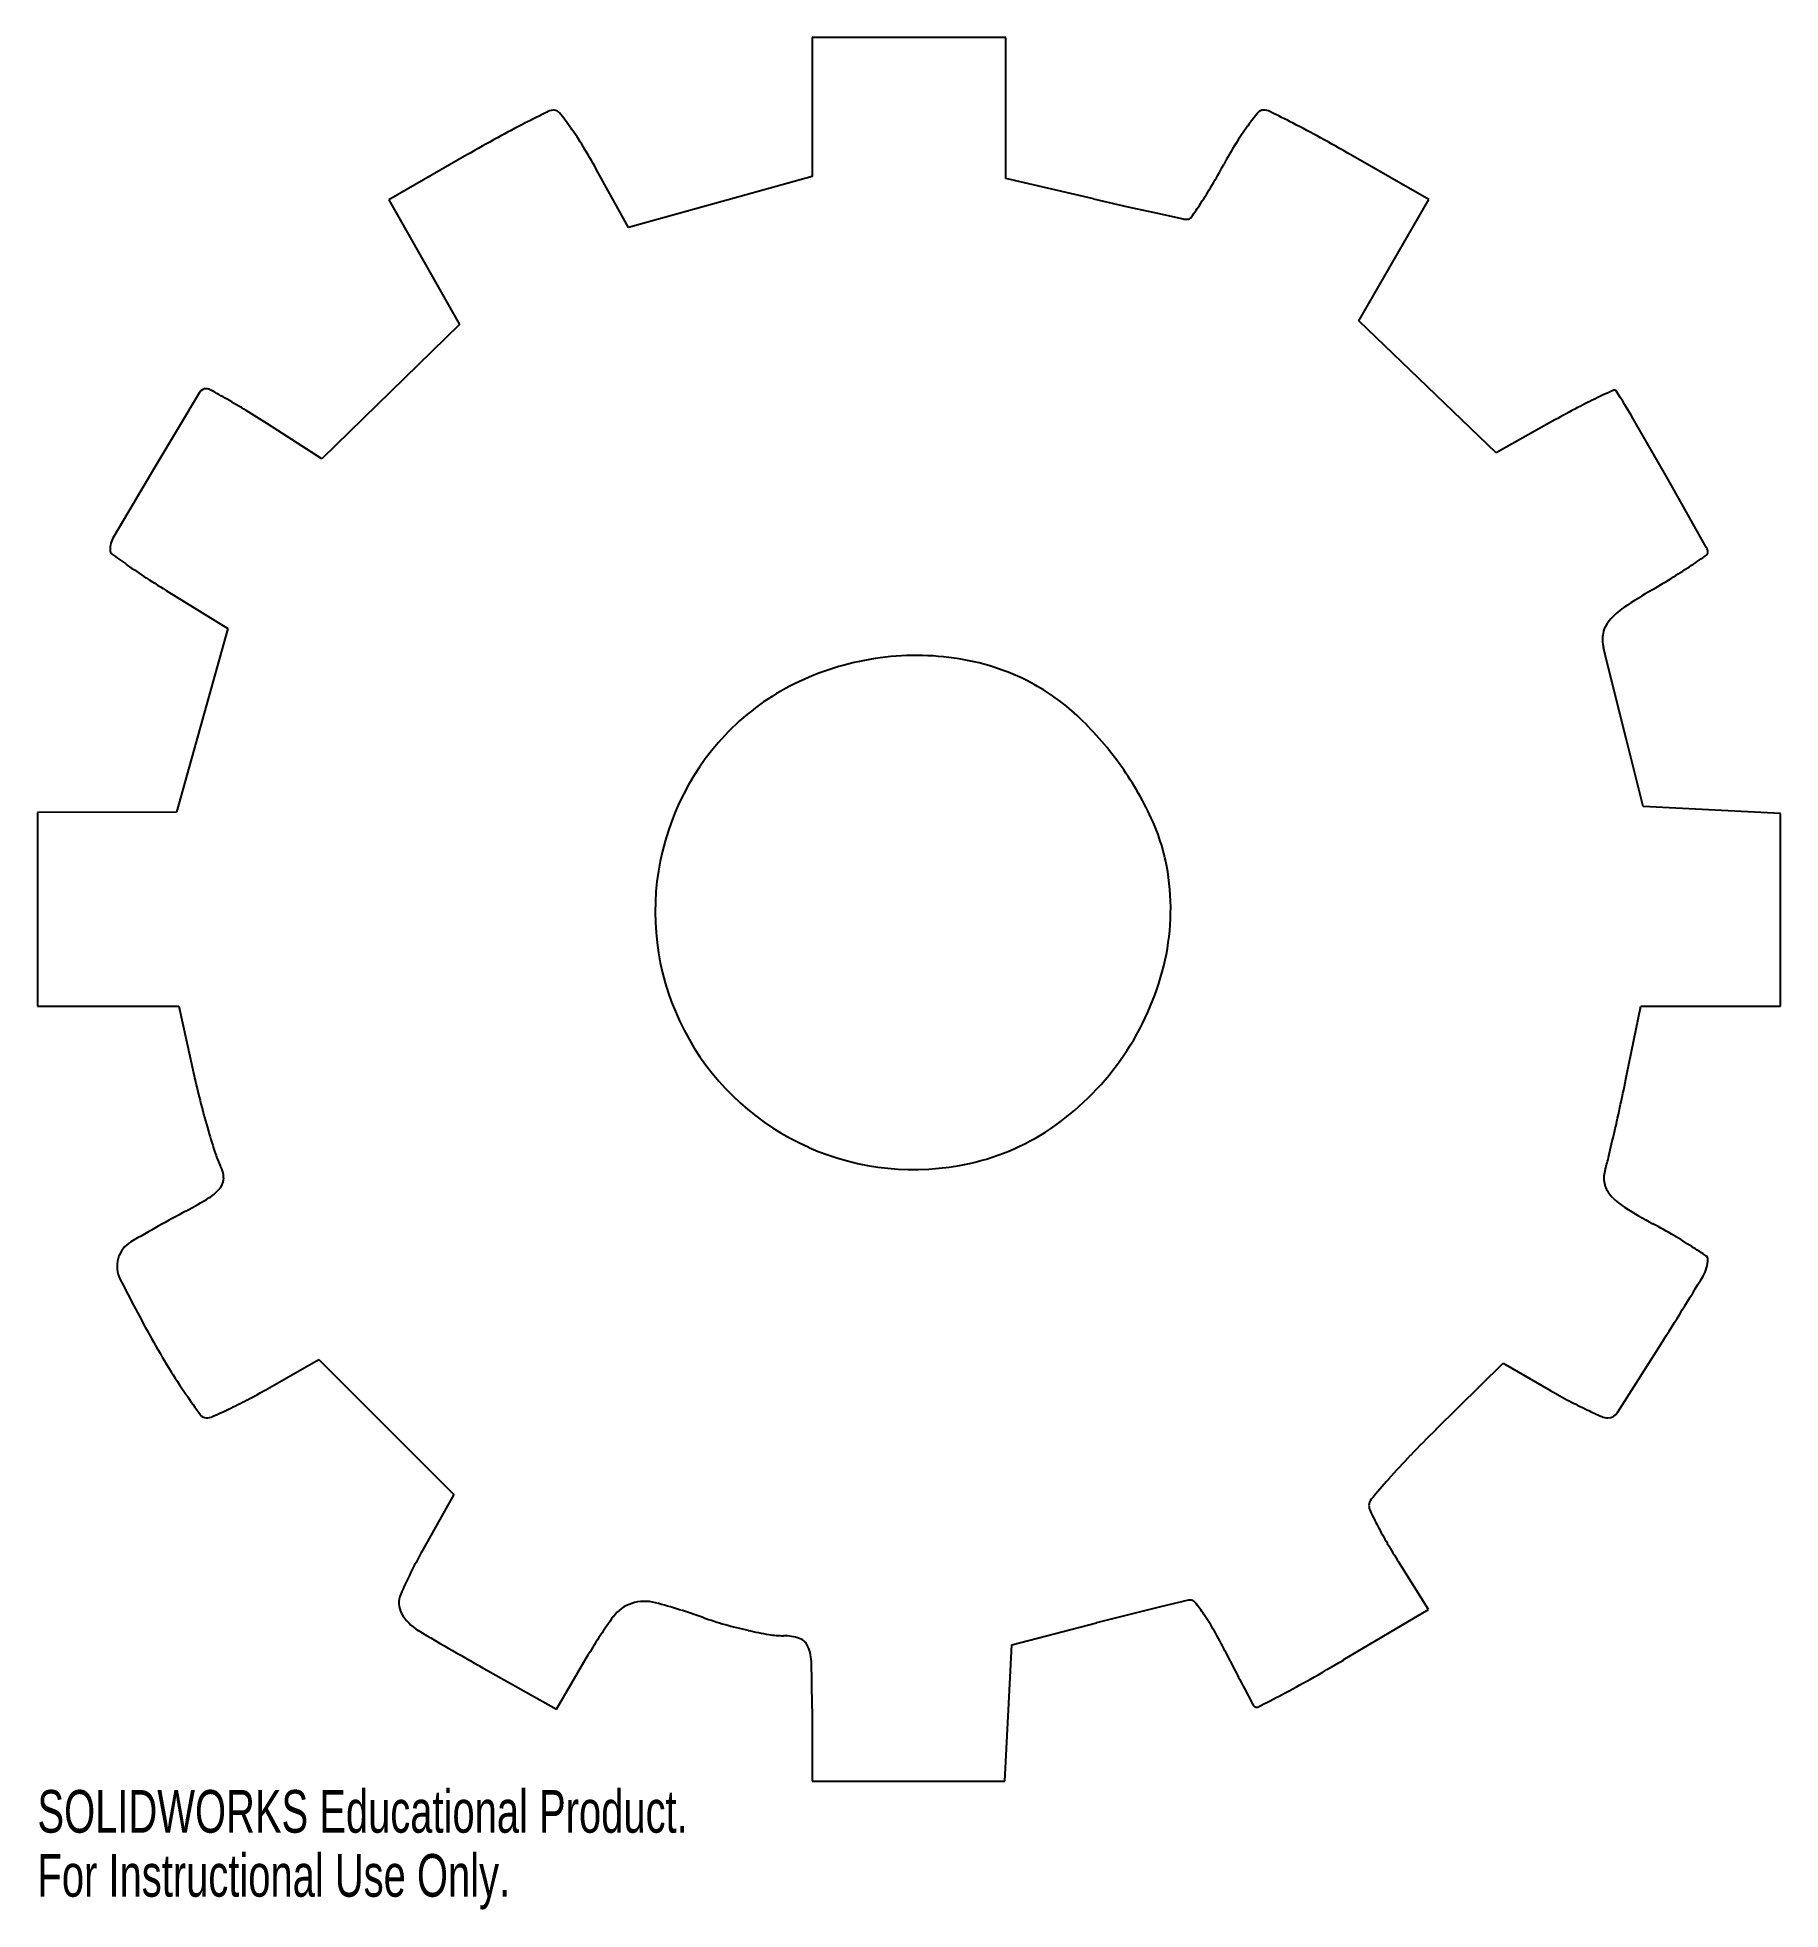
# Model space of a CAD drawing. Header units: millimetres. Extents: x 14854 to 15051, y 3106 to 3319.
import ezdxf

# ---------------------------------------------------------------- set-up
doc = ezdxf.new("R2010")
doc.units = ezdxf.units.MM
doc.styles.add('SLDTEXTSTYLE0', font='TXT', dxfattribs={"width": 0.7})

msp = doc.modelspace()

# ---------------------------------------------------------------- linework, layer by layer
at = {"color": 7, "linetype": 'Continuous', "lineweight": 25}
for p, q in [((14941.47, 3318.54), (14941.45, 3302.77)), ((14963.41, 3318.54), (14941.47, 3318.54)), ((14963.41, 3302.58), (14963.41, 3318.54)), ((14902.34, 3305.23), (14893.51, 3300.15)), ((15011.34, 3300.17), (15002.52, 3305.24)), ((14920.67, 3297), (14917.01, 3303.63)), ((14941.45, 3302.77), (14920.67, 3297)), ((14973.36, 3300.26), (14963.41, 3302.58)), ((14893.51, 3300.15), (14901.49, 3286.02)), ((14973.36, 3300.26), (14977.22, 3299.37)), ((15003.4, 3286.43), (15011.34, 3300.17)), ((14977.22, 3299.37), (14980.59, 3298.62)), ((14980.59, 3298.62), (14983.49, 3298)), ((14901.49, 3286.02), (14885.92, 3270.81)), ((15018.96, 3271.49), (15003.4, 3286.43)), ((14872.06, 3278.32), (14867.1, 3270.05)), ((14885.92, 3270.81), (14879.75, 3274.76)), ((15025.62, 3275.21), (15018.96, 3271.49)), ((15038.45, 3268.45), (15034.5, 3275.34)), ((14867.1, 3270.05), (14862.34, 3261.99)), ((15042.82, 3260.74), (15038.45, 3268.45)), ((14868.58, 3255.7), (14875.24, 3251.6)), ((14875.24, 3251.6), (14869.46, 3230.78)), ((15031.52, 3247.83), (15031.12, 3249.42)), ((15032.19, 3245.16), (15031.52, 3247.83)), ((15032.96, 3242.09), (15032.19, 3245.16)), ((15033.74, 3238.99), (15032.96, 3242.09)), ((15035.62, 3231.44), (15033.74, 3238.99)), ((14869.46, 3230.78), (14853.69, 3230.76)), ((14853.69, 3230.76), (14853.69, 3208.81)), ((15051.2, 3230.62), (15035.62, 3231.44)), ((15051.2, 3208.81), (15051.2, 3230.62)), ((14853.69, 3208.81), (14869.71, 3208.81)), ((14869.71, 3208.81), (14871.45, 3200.93)), ((15033.75, 3200.93), (15035.36, 3208.81)), ((15035.36, 3208.81), (15051.2, 3208.81)), ((15032.71, 3162.76), (15037.68, 3170.57)), ((14879.77, 3165.47), (14885.57, 3168.76)), ((14885.57, 3168.76), (14900.85, 3153.47)), ((15012.15, 3160.85), (15019.75, 3168.35)), ((15019.75, 3168.35), (15025.11, 3165.26)), ((14900.85, 3153.47), (14897.22, 3146.97)), ((15011.3, 3140.47), (15007.93, 3145.81)), ((14983.6, 3141.41), (14980.77, 3140.74)), ((14964.1, 3136.46), (14973.7, 3138.95)), ((14977.45, 3139.91), (14973.7, 3138.95)), ((14980.77, 3140.74), (14977.45, 3139.91)), ((15001.65, 3134.74), (15011.3, 3140.47)), ((14912.49, 3129.16), (14916.14, 3135.38)), ((14963.28, 3121.03), (14964.1, 3136.46)), ((14988.24, 3135.77), (14989.4, 3133.51)), ((14904.69, 3133.54), (14912.49, 3129.16)), ((14990.44, 3131.52), (14991.34, 3129.84)), ((14941.47, 3129.26), (14941.47, 3121.03)), ((14941.47, 3121.03), (14963.28, 3121.03))]:
    msp.add_line(p, q, dxfattribs=at)
for centre, radius, start, end in [((14962.15, 3204.4), 117.21, 117.0207, 118.7316), ((14990.5, 3148.79), 179.63, 116.082, 117.0208), ((14912.23, 3308.7), 1.6, 88.9607, 116.0819), ((14912.25, 3309.53), 0.766, 38.3665, 88.9608), ((14880.01, 3284.01), 41.88, 35.5022, 38.3666), ((14883.79, 3286.7), 37.24, 31.5362, 35.5022), ((15016.09, 3290.11), 31.26, 143.9669, 148.3679), ((15017.14, 3289.35), 32.55, 140.5554, 143.967), ((14992.59, 3309.54), 0.769, 90.0001, 140.5553), ((14992.59, 3308.61), 1.7, 63.909, 90), ((14915.17, 3150.51), 177.74, 62.9604, 63.909), ((14942.2, 3203.47), 118.28, 61.2643, 62.9604), ((14998.97, 3137.23), 193.8, 118.7315, 119.9054), ((15034.16, 3278.98), 52.49, 148.368, 151.3534), ((14905.65, 3136.81), 194.3, 60.0947, 61.2642), ((14861.62, 3273.09), 63.25, 28.869, 31.5361), ((14915.46, 3343.82), 82.77, 329.4693, 331.3534), ((14946.68, 3325.41), 46.53, 326.5694, 329.4693), ((14983.96, 3300.21), 2.27, 258.0006, 271.4097), ((14984, 3298.45), 0.501, 271.4095, 324.9541), ((14927.77, 3337.89), 69.19, 324.9541, 326.5694), ((14872.81, 3277.87), 0.87, 87.986, 148.9025), ((14872.8, 3277.65), 1.09, 60.926, 87.986), ((14803.25, 3152.55), 144.22, 60.0857, 60.9261), ((14830.49, 3199.91), 89.59, 58.481, 60.0857), ((15083.19, 3172.11), 118.08, 117.7543, 119.1755), ((15056.32, 3223.17), 60.38, 115.4068, 117.7543), ((15083.85, 3165.2), 124.56, 114.4541, 115.4068), ((15032.38, 3278.38), 0.218, 32.9663, 114.4542), ((14972.38, 3239.47), 71.73, 30.0046, 32.9662), ((14799.12, 3148.74), 149.61, 57.388, 58.481), ((14865, 3260.43), 3.09, 149.6602, 180), ((14862.37, 3260.43), 0.455, 180.0001, 233.5893), ((14933.14, 3356.38), 119.69, 233.5894, 234.6365), ((14967.64, 3368.38), 131.98, 303.83, 304.7167), ((15042.59, 3260.21), 0.374, 304.7166, 359.9999), ((15041.88, 3260.21), 1.09, 0, 29.5643), ((14901.52, 3311.83), 65.06, 234.6366, 236.9283), ((14975.93, 3359.63), 120.13, 300.3719, 301.7149), ((15004.66, 3313.15), 65.48, 301.7149, 303.83), ((14930.42, 3356.21), 118.01, 236.9283, 238.3958), ((15066.98, 3204.27), 59.94, 120.372, 124.0081), ((15038.03, 3247.17), 8.19, 124.0081, 139.7928), ((15034.26, 3250.36), 3.25, 139.7928, 168.0144), ((15034.57, 3250.3), 3.56, 168.0144, 194.3436), ((14953.26, 3217.28), 31.24, 99.6869, 117.2712), ((14953.25, 3217.36), 31.17, 82.0796, 99.6869), ((14953.85, 3221.67), 26.82, 62.3701, 82.0795), ((14951.36, 3220.97), 27.09, 117.2712, 136.8411), ((14955.37, 3224.57), 23.53, 46.7697, 62.3701), ((14945.49, 3214.06), 37.96, 35.8663, 46.7697), ((14952.95, 3219.48), 29.27, 136.8411, 173.2226), ((14945.6, 3214.15), 37.82, 24.945, 35.8663), ((14959.06, 3220.4), 22.98, 9.0851, 24.9451), ((14955.3, 3219.8), 26.79, 346.1383, 9.0851), ((14952.82, 3219.5), 29.14, 173.2225, 209.7188), ((14950.76, 3220.92), 31.46, 325.7997, 346.1384), ((14952.89, 3219.54), 29.22, 209.7187, 246.1549), ((14950.79, 3220.9), 31.42, 305.4459, 325.7996), ((14973.61, 3223.56), 104.64, 192.4905, 194.2874), ((14758.9, 3257.02), 280.52, 347.7916, 348.4638), ((14961.97, 3220.59), 92.62, 194.2875, 196.2566), ((14777.86, 3252.92), 261.12, 347.0824, 347.7917), ((14953.38, 3218.09), 83.67, 196.2566, 198.1191), ((14953.56, 3217.01), 26.65, 282.4177, 305.4459), ((14802.72, 3247.22), 235.61, 346.4047, 347.0824), ((14882.38, 3194.85), 8.96, 198.1192, 207.7392), ((14952.97, 3219.71), 29.41, 246.1549, 282.4177), ((15003.98, 3198.55), 28.56, 343.1995, 346.4047), ((14871.83, 3189.31), 2.95, 1.1605, 27.7391), ((15034.39, 3189.37), 3.21, 163.1995, 190.907), ((14870.61, 3191.18), 4.81, 301.9547, 322.337), ((14873.01, 3189.33), 1.78, 322.337, 1.1606), ((15034.02, 3189.29), 2.83, 190.9069, 221.3709), ((14940.44, 3053.24), 149.68, 117.8495, 120.5902), ((14850.68, 3223.13), 42.45, 297.8495, 301.9547), ((15037.54, 3192.4), 7.53, 221.371, 237.7963), ((15064.86, 3235.77), 58.79, 237.7963, 241.4089), ((14988.84, 3096.3), 100.06, 59.8373, 61.4088), ((14865.86, 3179.39), 3.14, 120.5901, 164.6989), ((15011.5, 3135.29), 54.96, 57.3763, 59.8374), ((14988.88, 3099.95), 96.92, 56.2079, 57.3763), ((14866.05, 3179.34), 3.34, 164.6989, 206.7665), ((15039.24, 3180.16), 3.72, 328.6225, 360), ((15042.56, 3180.16), 0.404, 0.0001, 56.2081), ((15019.37, 3256.67), 175.05, 206.7665, 209.2153), ((14515.71, 3499.44), 616.93, 327.78645, 328.62251), ((14962.36, 3224.79), 109.74, 209.2153, 211.3134), ((14921.8, 3200.12), 62.25, 211.3135, 214.5209), ((14940.4, 3212.91), 84.83, 214.521, 216.4575), ((14851.57, 3213.39), 55.58, 295.3122, 297.7667), ((14839.16, 3236.97), 82.23, 297.7667, 299.597), ((15060.46, 3226.73), 70.91, 240.0955, 242.0708), ((14872.81, 3162.98), 0.803, 216.4576, 270), ((14872.81, 3163.99), 1.82, 270, 293.4633), ((14849.14, 3218.54), 61.28, 293.4632, 295.3122), ((15050.12, 3207.23), 48.83, 242.0707, 244.6831), ((15051.43, 3209.98), 51.88, 244.6831, 246.7243), ((15031.64, 3163.97), 1.8, 246.7243, 270), ((15031.64, 3163.45), 1.27, 270.0001, 327.2371), ((15118.29, 3053.36), 151.06, 134.6348, 136.2072), ((15073, 3096.77), 88.33, 136.2071, 138.5573), ((15107.94, 3065.93), 134.93, 138.5572, 139.8431), ((15005.63, 3152.25), 1.07, 139.8431, 180), ((15006.13, 3152.25), 1.57, 180.0001, 205.5998), ((15052.49, 3174.46), 52.97, 205.5998, 207.6179), ((15048.4, 3172.32), 48.35, 207.6179, 210.2843), ((15068.81, 3184.24), 72, 210.2843, 212.2631), ((14945.85, 3119.82), 55.7, 150.8245, 156.3112), ((14897.1, 3141.2), 2.46, 156.3111, 209.0822), ((14922.3, 3137.19), 4.16, 107.7825, 143.8292), ((14922.48, 3136.62), 4.76, 75.0556, 107.7826), ((14905.04, 3071.29), 72.38, 70.5661, 75.0557), ((14984.67, 3136.91), 4.63, 94.517, 103.3669), ((14984.35, 3140.92), 0.608, 38.0016, 94.517), ((14962.56, 3123.89), 28.27, 34.4219, 38.0017), ((14899.42, 3142.49), 5.11, 209.0822, 239.2547), ((14959.67, 3109.87), 50.46, 143.8291, 149.628), ((14943.19, 3179.42), 42.28, 250.5661, 254.0815), ((14944.95, 3185.59), 48.69, 254.0816, 257.2439), ((14963.28, 3124.39), 27.39, 29.8123, 34.422), ((15085.92, 3456.04), 369.93, 239.2548, 240.6651), ((14943.73, 3180.2), 43.17, 257.2438, 260.4471), ((14938.21, 3147.4), 9.91, 260.4471, 270.0001), ((14938.21, 3131.86), 5.62, 70.95, 90), ((14939.54, 3135.7), 1.56, 21.5893, 70.95), ((14945.81, 3114.38), 47.52, 26.7615, 29.8124), ((14935.63, 3134.16), 5.77, 1.733, 21.5894), ((14893.85, 3316.2), 211.07, 299.5438, 300.714), ((14773.72, 3129.26), 167.74, 0, 1.7331), ((15141.06, 3211.71), 170.63, 207.2778, 208.0309), ((14944.14, 3227.48), 109.08, 297.626, 299.5438), ((14867.7, 3373.54), 273.94, 296.9767, 297.626), ((14993.06, 3130.77), 1.96, 208.4042, 221.4642), ((14991.82, 3129.68), 0.305, 221.4641, 296.9766)]:
    msp.add_arc(centre, radius, start, end, dxfattribs=at)

# ---------------------------------------------------------------- texts
at = {"color": 7, "linetype": 'Continuous', "char_height": 4.8336, "attachment_point": 1, "style": 'SLDTEXTSTYLE0'}
for s, insert in [('SOLIDWORKS Educational Product.', (14853.69, 3120.01)), ('For Instructional Use Only.', (14853.69, 3112.76))]:
    msp.add_mtext(s, dxfattribs=dict(at, insert=insert))

doc.saveas('drawing.dxf')
